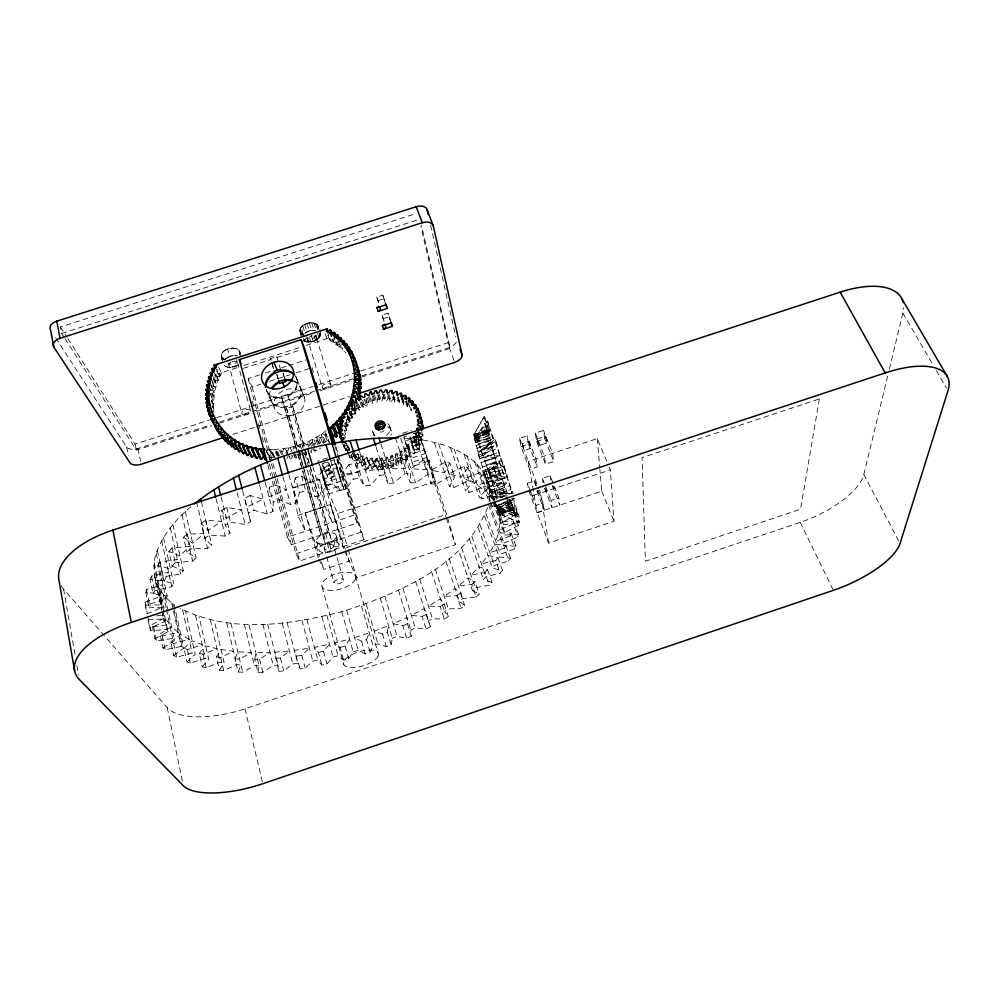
<?xml version="1.0" encoding="UTF-8"?>
<svg xmlns="http://www.w3.org/2000/svg" width="999" height="999" viewBox="0 0 999 999"><rect width="100%" height="100%" fill="white"/><g stroke="black" fill="none" stroke-linecap="round" stroke-linejoin="round"><path stroke-width="0.75" stroke-dasharray="5 3.75" d="M318.144 327.572L317.819 328.758M318.157 327.222L318.007 326.099M320.417 334.852L320.08 336.051M320.417 334.503L320.267 333.391L318.993 337.837L315.484 340.484L310.839 341.97L304.745 341.396L306.156 341.87M311.463 449.7L311.388 452.722L309.64 448.651M309.053 447.29L307.892 444.58L307.954 441.546L309.702 445.616M222.452 360.627C219.705 356.256 221.915 350.961 226.661 349.488M269.268 487.275L269.006 496.753L286.563 489.922L275.249 484.952L269.268 487.275L273.251 502.072L272.939 511.463L267.208 513.911L253.983 510.339L248.326 513.011L250.574 521.74L245.255 524.487L230.469 522.24L225.287 525.187L230.032 533.079L225.225 536.051L209.216 535.164L204.645 538.299L211.738 545.217L207.555 548.351L190.709 548.801L186.825 552.047L196.066 557.867L192.595 561.076L175.275 562.812L172.153 566.108L183.304 570.741L180.594 573.95L163.187 576.885L160.876 580.144L173.639 583.553L171.716 586.713L154.583 590.734L153.097 593.893L167.17 596.041L166.059 599.088L149.525 604.058L148.863 607.067L163.936 607.979L163.574 609.44M488.648 429.657C491.383 452.197 500.849 474.275 508.316 495.879M500.112 514.223L515.097 509.203L513.174 497.977L519.218 517.22L499.912 510.302L498.513 504.383L513.536 499.413L499.325 507.654L500.112 514.223L496.091 506.206L510.576 501.411L519.418 522.614L515.209 508.191M405.994 459.228L405.532 468.519L388.911 468.818L400.349 459.303L405.994 459.228L410.714 473.501L410.214 482.717L415.572 482.817L428.621 473.926L433.828 474.275L430.931 483.803L435.801 484.353L450.025 476.198L454.682 476.998L449.55 486.65L453.833 487.624L468.918 480.344L472.927 481.555L465.746 491.133L469.393 492.495L484.965 486.201L488.286 487.787L479.295 497.115L482.242 498.826L497.989 493.581L500.586 495.492L495.891 499.475M406.031 400.724L408.141 407.804L407.242 407.18L408.254 404.295L407.292 403.721L404.383 405.469L403.384 404.97L403.971 402.035L402.922 401.586L400.262 403.621L399.175 403.246L399.338 400.312L398.214 399.987L395.854 402.285L394.717 402.035L392.944 396.353M425.711 453.434L410.876 458.304L408.179 449.013L404.995 447.964L404.046 448.751L407.617 459.802L406.605 460.539L404.008 452.385L401.049 450.961L400 451.635L402.634 459.802L403.159 462.799L402.06 463.424L399.413 455.294L396.728 453.509L395.592 454.07L398.276 462.212L398.339 465.284L397.177 465.784L394.48 457.679L392.108 455.581L390.921 456.019L393.656 464.135L393.256 467.22L392.033 467.594L389.285 459.503L387.287 457.117L386.051 457.417L388.836 465.522L387.987 468.581L386.738 468.806L383.928 460.726L382.33 458.104L381.081 458.254L383.916 466.358L382.617 469.33L381.368 469.418L377.335 458.516L376.086 458.529L378.971 466.62L377.26 469.455L376.024 469.393L372.39 458.354L371.178 458.216L374.101 466.308L372.003 468.956L370.804 468.743L370.542 465.709L369.38 465.434L366.945 467.844L365.809 467.495L365.996 464.41L362.999 456.318L361.9 455.906L359.128 458.054L358.054 457.567L358.716 454.483L357.704 453.946L354.682 455.769L353.708 455.169L354.445 453.159M493.906 500.649L479.732 458.753L473.751 434.84L477.584 441.371L485.089 461.413L500.224 456.431L499.999 455.781L483.091 455.819L481.393 451.173L495.005 439.061C499.15 457.305 507.679 475.112 512.025 493.656M365.809 467.495L362.799 459.415L362.999 456.318M489.085 501.973C495.691 455.719 438.686 438.661 402.247 438.249M303.346 452.872L305.394 455.069L306.568 454.645L306.868 451.61M489.597 503.371L503.921 543.131L503.284 545.866L515.871 546.041L514.872 548.851L500.399 554.195L499.125 556.992L510.477 558.166L508.841 561.001L494.343 565.434L492.457 568.256L502.46 570.354L500.237 573.189L485.914 576.685L483.454 579.482L492.007 582.442L489.248 585.227L475.299 587.787L472.34 590.521L458.678 550.412M503.921 543.131L518.119 536.925L518.444 534.203L504.795 535.064L504.732 532.43L493.968 502.185M490.534 473.251L488.623 468.394L485.389 469.468L488.586 479.195L505.931 473.364L505.244 471.216M513.336 523.913L513.661 521.166L500.049 521.953L499.225 530.107L513.336 523.913L518.119 536.925M488.623 468.394L490.347 474.525M393.256 467.22L390.509 459.128L390.921 456.019M490.571 474.812L491.246 476.348L496.091 474.737L494.068 468.581L489.21 470.179L489.785 472.477M488.586 479.195L485.389 469.468M367.32 397.864L368.768 402.11L371.029 404.083L372.177 403.658L372.59 400.736L371.153 396.478M491.246 476.348L490.896 474.8M254.807 659.352L255.831 652.659L269.98 652.434L259.565 659.253L254.807 659.352L258.004 672.389L262.774 672.265L273.251 665.471L278.084 665.197L278.771 671.34L283.716 670.891L292.807 663.898L297.777 663.299L300.162 668.893L305.207 668.131L312.824 661.051L317.869 660.152L321.865 665.134L326.96 664.06L333.029 657.005L338.087 655.806L343.644 660.102L348.701 658.753L353.184 651.798L358.191 650.337L365.197 653.895L370.167 652.297L373.039 645.529L361.288 605.519M404.995 447.964L407.58 456.156L410.739 457.192L411.625 456.356L410.227 453.658L411.051 452.784L414.373 453.446L415.134 452.522L413.336 450.049L414.023 449.1L417.445 449.363L418.082 448.376L415.896 446.166L416.458 445.167L419.917 445.017L420.404 443.981L417.894 442.07L418.294 441.021L421.74 440.484L422.065 439.41L419.268 437.849L419.518 436.775L422.889 435.851L422.252 431.993M494.068 468.581L496.116 474.637M258.004 672.389L259.053 665.784L248.851 624.313M387.35 632.192L388.524 625.661L374.188 631.168L382.542 634.04L387.35 632.192L391.121 644.742L386.301 646.603L377.922 643.806L373.039 645.529M344.143 430.856L346.366 430.257L346.641 429.195L344.555 423.651M391.121 644.742L392.332 638.274L380.282 598.364M221.316 355.045L221.291 355.906M221.441 354.383L221.828 353.496M239.772 353.796L239.373 354.67C242.12 347.078 229.683 346.84 225.437 350.087M239.91 353.134L239.947 352.272M365.996 464.41L364.91 464.011L362.175 466.133L361.101 465.659L361.763 462.587L358.716 454.483M145.866 592.607L146.516 589.572L162.962 584.64L160.864 593.618L145.866 592.607L148.863 607.067M497.977 480.419L492.245 462.912L498.876 460.726L502.11 468.768L504.607 478.221L497.977 480.419L492.157 462.974M61.214 585.826A79.92 38.199 -12.4 0 0 63.586 589.073L167.22 707.679A65.684 26.461 -14.8 0 0 245.042 708.766L800.211 522.352A64.011 25.375 -24.7 0 0 863.835 474.513L887.924 374.962M889.385 368.931L902.896 313.112A77.872 36.126 -27.5 0 0 903.658 307.667M293.781 455.507L295.442 457.967L296.653 457.679L297.402 454.645M305.232 336.413C298.351 334.727 298.501 326.548 304.732 324.475C311.613 320.242 321.054 324.051 320.254 333.266M522.19 443.793L524.363 450.387L530.931 448.214L530.144 444.842L528.758 441.62L522.19 443.793L524.4 450.249M295.329 477.922L292.545 487.824L310.739 482.13L301.536 475.974L295.329 477.922L299.475 492.657L296.628 502.485L290.609 504.595L279.27 499.737L273.251 502.072M387.987 468.581L385.189 460.489L386.051 457.417M333.616 546.378L336.401 536.788M372.34 396.116L373.763 400.374L375.686 402.609L376.873 402.31L377.709 399.413L376.298 395.154M429.008 460.139L426.173 469.742L410.864 468.656L423.813 459.752L429.008 460.139L433.828 474.275M528.758 441.62L530.931 448.214M487.612 507.629C464.585 565.796 399.712 592.732 344.23 610.988C291.396 624.812 230.806 634.153 180.182 608.266M344.293 426.598L347.689 426.061L348.114 425.037L346.041 419.48M358.029 404.558L357.679 405.582L354.308 406.106M510.177 535.951L511.163 533.129L498.613 532.867L495.791 541.271L510.177 535.951L514.872 548.851M361.763 462.587L360.751 462.062L357.767 463.873L356.793 463.274L357.892 460.264L355.332 453.509M300.15 328.958L299.837 330.157M300.287 328.596L301.061 327.397M334.24 339.41L333.179 342.12L330.482 334.565M213.461 378.496L214.298 381.918L216.795 383.391L212.525 374.9M235.002 658.841L237.812 651.773L251.224 652.572L239.523 659.09L235.002 658.841L238.124 672.015L242.67 672.227L254.433 665.721L259.053 665.784M286.925 458.591L287.724 456.605M317.507 329.558L317.982 325.974M238.124 672.015L240.971 665.022L236.626 664.61L223.689 670.729L219.455 670.167L216.396 656.855L221.004 649.512L233.479 651.336L220.617 657.442L216.396 656.855M319.93 336.413L319.156 337.587M366.508 639.697L369.318 632.879L354.545 637.649L361.551 641.296L366.508 639.697L370.167 652.297M530.669 491.82L532.23 495.779L531.218 491.883M352.647 410.177L356.031 409.84L356.456 408.828L354.945 404.595M353.496 408.141L345.904 421.928L349.238 422.165L349.875 421.216L346.778 412.849M382.617 469.33L379.77 461.251L381.081 458.254M377.522 394.93L380.457 401.648L381.655 401.498L382.917 398.676L381.543 394.418M532.23 495.779L538.449 493.718L537.724 490.634M150.037 579.32L151.511 576.136L168.544 572.177L164.048 581.568L150.037 579.32L153.097 593.893M488.573 429.707L473.876 434.478M419.917 445.017L417.457 436.75L417.944 435.701L415.659 433.266M417.457 436.75L413.961 436.9L413.399 437.912L415.896 446.166M337.862 341.758L336.588 344.443L333.991 337.1M213.361 408.241L214.31 391.983L218.406 379.42L216.046 377.797L216.521 376.823L215.297 374.388M279.558 456.056L277.66 452.023L279.071 449.088L281.593 454.47M348.114 425.037L345.716 423.176L346.216 422.165L349.613 422.015L350.174 421.029L348.114 415.459M350.686 414.173L354.071 414.036L354.57 413.037L352.185 411.176L351.161 408.366M515.172 508.991L514.035 508.553L499.912 514.023L518.981 522.44M410.651 407.742L411.488 410.564L410.689 409.84L412.125 407.055M322.09 470.304L316.858 480.432L335.264 475.999L328.371 468.793L322.09 470.304L329.133 493.793L343.918 488.936L335.914 463.623L321.178 468.456L327.51 490.022L342.37 485.139L343.918 488.936M449.787 463.012L444.73 472.714L431.019 470.317L445.154 462.175L449.787 463.012L454.682 476.998M357.892 460.264L356.993 459.615L353.796 461.088L352.947 460.377L354.458 457.492L352.123 452.659M301.536 475.974L305.719 490.696L314.935 496.74L321.091 495.017L326.398 484.952L332.704 483.429L339.598 490.521L345.766 489.235L353.371 479.158L359.615 478.084L364.061 486.063L370.08 485.239L379.795 475.362L385.814 474.762L387.774 483.454L393.519 483.104L405.045 473.613L410.714 473.501M221.94 372.565L218.406 379.42L214.76 372.115M341.258 344.343L339.797 346.978L344.505 351.536M504.245 548.201L505.856 545.342L494.53 544.093L489.81 552.597L504.245 548.201L508.841 561.001M275.112 457.617L272.552 452.247L274.176 449.375C292.882 448.813 311.313 442.107 326.111 430.731M484.103 416.62L488.374 430.894L473.788 434.765L484.415 416.396L489.273 429.995L494.83 441.933L481.393 451.173M473.788 434.765L484.415 416.396M347.39 415.309L348.426 418.094L351.798 418.144L352.372 417.17L349.3 408.778M222.228 352.834L222.952 351.985M377.26 469.455L374.363 461.376L376.086 458.529M382.767 394.318L385.277 401.236L386.476 401.211L388.124 398.526L386.775 394.255M340.097 647.439L345.13 646.116L349.575 639.098L334.54 643.056L340.097 647.439L343.644 660.102M219.455 670.167L224.101 662.874L214.285 620.616M417.445 449.363L414.96 441.121L415.596 440.122L413.399 437.912M414.96 441.121L411.501 440.871L410.801 441.82L414.373 453.446M303.284 334.727L301.211 327.16M475.062 442.095L485.427 426.211L484.84 423.439L474.413 439.31L475.062 442.095L490.359 440.696L490.721 442.132M347.714 415.134L348.751 417.932L348.114 418.893L350.174 421.029M348.751 417.932L352.085 418.169L352.784 417.257L350.736 411.663M476.073 437.937L487.537 421.066L493.456 438.524L477.185 440.447L476.073 437.937L489.985 431.131L487.537 421.066M477.185 440.447L488.711 423.588M157.73 565.471L160.015 562.2L177.322 559.34L170.442 568.993L157.73 565.471L160.876 580.144M353.671 456.73L350.349 457.842L349.613 457.018L351.523 454.308M348.039 452.959L346.466 448.888L348.401 446.153L347.739 445.304L344.293 446.029L343.706 445.117L345.991 442.607M467.994 467.719L460.889 477.347L449.013 473.726L463.986 466.458L467.994 467.719L472.927 481.555M348.926 464.597L341.396 474.737L359.603 471.64L355.132 463.561L348.926 464.597L353.371 479.158M343.094 425.624L346.391 426.073L347.09 425.149L346.054 422.365M495.729 560.464L497.927 557.617L487.937 555.432L481.468 563.923L495.729 560.464L500.237 573.189M301.348 327.035L302.522 325.936M372.003 468.956L369.056 460.876L371.178 458.216M318.868 337.949L317.682 339.036M387.812 394.268L390.047 401.361L391.233 401.486L393.256 398.963L392.37 396.116M410.801 441.82L412.624 444.305L411.85 445.242L408.504 444.58L407.667 445.454L410.227 453.658M318.419 652.397L323.489 651.348L329.508 644.243L314.41 647.327L318.419 652.397L321.865 665.134M199.276 653.358L205.694 645.841L217.02 648.726L203.122 654.308L199.276 653.358L202.285 666.808L206.144 667.732L220.117 662.125L224.101 662.874M224.912 359.415L228.646 356.918M352.784 417.257L351.086 414.872L351.848 413.986L355.07 414.597L355.894 413.761L353.871 408.141M202.285 666.808L208.754 659.34L199.076 616.658M168.906 551.348L172.003 548.051L189.223 546.391L180.02 556.093L168.906 551.348L172.153 566.108M483.329 474.088L474.413 483.466L464.523 478.746L480.019 472.465L483.329 474.088L488.286 487.787M536.925 438.998L545.192 436.226L546.391 438.823L547.377 442.744L539.11 445.517L536.925 438.998L539.173 445.442M375.199 460.926L365.584 470.841L383.191 469.143L381.193 460.352L375.199 460.926L379.795 475.362M484.852 572.589L487.587 569.78L479.045 566.733L470.966 575.087L484.852 572.589L489.248 585.227M545.192 436.226L547.302 442.807M362.799 459.415L363.948 459.765L366.421 457.342L367.582 457.617L370.542 465.709M223.589 351.373L224.6 350.612M225.562 358.803L226.573 358.054M476.71 448.401L491.133 443.668L478.059 453.109L489.622 442.195L490.921 446.703L479.408 457.667L495.242 457.854L495.841 459.802M296.803 656.068L301.823 655.332L309.378 648.214L294.405 650.399L300.162 668.893M408.179 449.013L409.078 448.164L407.667 445.454M407.58 456.156L406.643 456.93L407.617 459.802M304.745 333.266L309.24 330.869L315.884 330.332M183.978 648.351L192.158 640.784L202.135 644.705L187.375 649.65L183.978 648.351L186.938 661.962L190.347 663.224L205.182 658.241L208.754 659.34M355.894 413.761L354.583 411.176L355.469 410.364L358.516 411.351L359.44 410.601L358.554 407.867L359.54 407.155L362.375 408.491L363.386 407.842L361.95 402.16M186.938 661.962L195.192 654.432L185.627 611.301M483.091 455.819L496.753 443.756L495.005 439.061M345.754 442.869L347.34 446.965L344.755 449.213L345.192 450.187L348.626 449.85L349.138 450.786L346.516 443.968M190.959 506.693C176.224 518.831 163.474 533.966 156.606 551.947C149.663 571.241 158.566 590.946 161.676 610.027M495.629 481.955L485.152 490.921L477.372 485.214L493.031 479.995L495.629 481.955L500.586 495.492M183.454 537.237L187.3 533.978L204.071 533.628L192.67 543.169L183.454 537.237L186.825 552.047M471.815 584.39L475.037 581.668L468.019 577.834L458.479 585.951L471.815 584.39L476.111 596.977L462.724 598.601L459.29 601.236L464.71 605.694L461.051 608.291L448.376 608.978L444.543 611.488L448.339 616.57L444.293 619.018L432.505 618.806L428.321 621.153L430.444 626.785L426.086 629.058L415.309 627.946L410.839 630.119L411.301 636.213L406.68 638.286L397.04 636.313L392.332 638.274M476.111 596.977L479.358 594.268L475.037 581.668M302.922 325.612L304.433 324.663M305.157 332.942L306.668 331.993M317.282 339.36L315.784 340.284M497.09 463.786L496.64 462.387L483.978 472.265L497.44 467.632L496.453 461.788L482.13 466.508M275.499 658.403L280.432 657.979L289.448 650.961L274.787 652.185L278.771 671.34M170.792 641.857L180.707 634.365L189.098 639.298L173.664 643.506L170.792 641.857L173.726 655.619L176.611 657.23L192.108 652.984L195.192 654.432M173.726 655.619L183.704 648.151L174.213 604.582C164.335 597.727 156.868 587.462 154.37 575.599M488.798 486.563L503.134 481.83L490.684 491.92L492.32 496.416L502.31 497.427M238.599 364.897C234.365 367.582 227.36 368.981 223.726 364.722M404.008 452.385L405.02 451.635L404.046 448.751M406.605 460.539L403.671 459.128L402.634 459.802M325.474 441.845L322.115 433.628L324.975 435.027L325.986 434.303L325.137 431.468L329.308 442.52L325.986 434.303M324.975 442.207L328.459 439.697M498.876 460.726L504.607 478.221M504.782 491.083L492.994 499.5L487.387 492.969L502.922 488.848L506.256 495.104M456.855 595.741L460.502 593.131L455.069 588.598L444.243 596.353L456.855 595.741L461.051 608.291M506.755 496.441L509.715 504.483L497.839 512.887L499.338 515.159L514.547 512.1L515.646 514.535L502.734 522.29L503.508 524.762L518.044 522.814L518.419 525.412L504.732 532.43M201.136 523.464L205.682 520.329L221.616 521.316L208.217 530.494L201.136 523.464L204.645 538.299M345.192 443.593L343.294 444.892L343.581 445.916L346.978 445.979L347.34 446.965M323.414 443.194L324.463 442.532L321.091 434.328L323.951 442.682M320.766 443.156L317.932 436.326L320.654 437.899L321.715 437.225M160.027 633.915L171.578 626.623L178.197 632.542L162.313 635.888L160.027 633.915L162.949 647.827L165.235 649.775L181.194 646.378L183.704 648.151M227.41 357.53L231.606 355.906L237.35 355.744M237.774 365.422L236.551 366.021M162.949 647.827L174.575 640.559L165.122 596.54M440.222 606.493L444.23 604.045L440.434 598.876L428.459 606.193L440.222 606.493L444.293 619.018M514.547 512.1L509.64 498.813L510.751 501.273L497.927 509.028L494.505 501.81L499.338 515.159M497.652 509.852L513.249 507.18L515.434 516.283L497.652 509.852L496.503 507.18L509.677 499.288L511.088 502.622M333.354 338.873L330.494 340.534L327.772 332.967M303.896 341.021L303.284 340.472L307.417 338.112M399.413 455.294L400.524 454.657L400 451.635M402.06 463.424L399.4 461.65L398.276 462.212M221.628 510.327L226.773 507.392L241.496 509.752L226.373 518.344L221.628 510.327L225.287 525.187M362.924 404.982L363.998 404.383L366.558 406.056L367.657 405.519L366.183 398.351M319.593 448.701L320.667 448.089M315.884 444.243L313.586 438.786L316.171 440.534L317.257 439.922L316.87 436.963L319.705 443.781M304.92 324.4L306.656 323.688M307.155 331.73L308.891 331.019M315.297 340.559L313.574 341.258M151.985 624.587L165.035 617.669L169.693 624.5L153.609 626.885L151.985 624.587L154.895 638.661L156.518 640.921L172.677 638.461L174.575 640.559M154.895 638.661L168.032 631.73L153.983 565.596M422.127 616.533L426.461 614.26L424.313 608.553L411.376 615.347L422.127 616.533L426.086 629.058M513.186 509.652L513.573 512.287L499.975 519.293L498.701 511.538L513.186 509.652L518.044 522.814M336.026 341.683L334.053 342.682L331.431 335.339M474.413 439.31L488.511 432.055L473.913 436.838M311.426 446.466L309.103 441.021L311.513 442.932L312.637 442.382L312.487 439.373L314.785 444.817M312.587 449.188L314.985 451.073L316.096 450.524L315.934 447.54M250.137 495.504L244.505 498.176L246.79 507.005L263.311 499.2L250.137 495.504L253.983 510.339M211.139 401.586L213.212 400.649L209.49 393.469M402.822 625.749L407.417 623.676L406.93 617.519L393.206 623.701L402.822 625.749L406.68 638.286M309.053 463.236L292.345 405.382L293.219 404.995A16.096 13.199 -21.9 0 0 301.423 392.482A16.096 13.199 -21.9 0 0 293.893 381.506M292.345 405.382L292.707 406.218L289.722 407.555L286.551 408.216L285.252 407.58A16.096 13.199 -21.9 0 1 270.654 391.895M295.267 375.624A16.284 13.287 -21.8 0 1 288.886 394.88L287.999 395.279L287.637 394.43L281.406 396.441L296.353 448.863M339.448 344.156L337.412 345.067L334.29 336.251M146.903 613.985L161.314 607.579M168.032 631.73L166.833 629.345L150.737 630.756L149.825 628.209L164.323 621.79L162.812 614.685M394.48 457.679L395.654 457.167L395.592 454.07M397.177 465.784L394.83 463.698L393.656 464.135M367.632 402.597L368.768 402.11M307.892 444.58L306.73 445.067L304.483 443.007L306.256 447.077M235.577 366.421L234.228 366.833M305.694 452.023L304.52 452.447M211.451 397.39L213.561 396.566L209.852 389.36M145.017 602.26L160.564 596.515L160.839 604.894L145.167 605.082L145.017 602.26L147.39 613.748M499.912 514.023L515.247 508.591L500.387 513.536M331.693 551.386L329.77 551.997A10.415 4.895 -16.4 0 1 319.018 550.287A10.415 4.895 -16.4 0 1 326.161 542.894L328.122 542.282A10.415 4.895 -16.4 0 1 338.848 544.005A10.415 4.895 -16.4 0 1 331.693 551.386L329.195 542.694A10.365 4.933 -16.4 0 0 336.313 535.289A10.365 4.933 -16.4 0 0 325.599 533.516L323.651 534.128A10.365 4.933 -16.4 0 0 316.546 541.533A10.365 4.933 -16.4 0 0 327.272 543.294L329.195 542.694M307.192 323.501L309.028 323.064M309.44 330.819L311.288 330.382M313.037 341.446L311.213 341.883M487.437 482.629L501.76 477.909L499.113 472.739L485.689 477.435L501.76 477.909L502.447 479.882M502.46 497.265L496.366 496.603L494.642 490.746L509.765 485.751L509.178 483.778M490.134 490.359L504.483 485.614L505.144 487.462M528.758 490.596L548.626 543.031L614.023 521.241L610.352 469.93L609.165 467.082M346.466 448.888L347.202 449.712L349.45 448.963L348.401 446.153M275.512 478.871L295.904 553.708L299.625 560.976L364.098 539.647L335.814 446.203M492.694 497.44L507.092 492.682L507.717 494.318M318.269 557.804L305.107 512.849L330.457 504.507L343.606 548.439L446.628 514.36L417.857 429.882M548.626 543.031L540.509 493.069L610.352 469.93M499.175 507.005L514.16 502.047L513.861 500.786M497.052 508.516L511.575 503.696L512.037 504.732M499.7 509.253L514.635 504.308L514.423 503.234M497.914 510.452L512.462 505.631L512.874 506.468M318.893 559.103L323.901 569.442L349.175 561.063L356.506 577.572L455.407 544.73L447.465 517.257M500.074 511.101L514.972 506.168L514.835 505.307M498.651 512.012L513.249 507.18L513.598 507.817M500.312 512.537L515.172 507.604L515.097 506.955M499.275 513.174L514.198 508.753M499.762 513.911L514.672 509.265M538.336 490.559L543.106 503.034L535.889 505.432L527.46 483.229L534.627 480.856L537.799 489.173M544.63 488.449L552.06 507.704L550.961 500.424L558.816 497.827L550.174 475.711L542.407 478.284L543.106 482.729M606.78 461.388L597.29 438.611L528.346 461.351L537.125 512.674L601.735 491.233L599.899 469.567M482.317 453.658L497.415 448.688L496.74 446.89M479.283 457.267L478.633 455.094L493.007 450.374L493.531 452.172M297.777 515.459L324.987 506.505L319.518 479.358L293.331 487.949L297.777 515.459L305.419 531.256L293.331 487.949M520.979 446.565L528.471 444.093L527.097 435.851L519.517 438.336L520.979 446.565L529.732 469.43L537.3 466.933L535.988 458.828L527.097 435.851M536.613 441.421L544.755 438.736L543.531 430.444L535.314 433.141L536.613 441.421L545.516 464.223L553.721 461.513L552.584 453.359L543.531 430.444M484.865 460.801L500.012 455.819L496.753 443.756M480.906 462.574L495.242 457.854L490.921 446.703M324.338 482.667L337.637 513.586L434.041 481.83L424.637 449.762L324.338 482.667L325.849 486.213L340.796 481.306L334.315 459.727L321.004 464.085M485.089 461.413L486.513 465.546L501.66 460.551L506.331 471.466L507.28 477.597L492.132 482.604L494.642 490.746M482.33 467.12L496.653 462.412M483.416 470.529L497.739 465.809L498.389 467.832M486.513 465.546L487.949 469.78L503.109 464.785L502.385 462.649M272.352 481.506L287.45 537.175L354.071 515.222L357.267 523.026L327.647 532.804L327.297 532.042L320.691 534.215L302.759 471.316M485.539 476.96L484.74 474.575L499.05 469.855L499.725 471.89M489.922 475.761L489.373 474.063L504.532 469.068L503.821 466.92M486.088 478.633L500.399 473.901L501.086 475.911M287.45 537.175L291.333 544.78L321.054 534.977L302.697 470.629M491.92 481.955L507.092 476.973L490.172 476.523L487.949 469.78M488.998 487.137L503.334 482.405L503.808 483.753M493.419 486.75L508.566 481.755L513.286 493.868M295.904 553.708L325.249 544.005L325.599 544.755L332.105 542.594L309.59 464.672L332.105 542.594M331.768 541.858L361.026 532.18L364.098 539.647M491.433 494.006L505.806 489.248L506.456 491.008M511.401 491.396L511.888 493.131L496.803 498.126L495.779 494.555L510.876 489.56L510.339 487.699M537.125 512.662L544.28 510.302L543.106 503.034M211.001 393.544L214.223 392.495L210.527 385.264M327.435 457.867L317.982 460.964L343.606 548.439M402.609 433.291L411.463 430.394M406.705 436.039L403.771 437L413.324 466.133L428.022 461.313M414.061 433.628L418.481 432.192M419.655 436.213L405.02 440.996L406.268 444.955L420.829 440.184L419.655 436.213L426.873 457.392L412.1 462.237L413.324 466.133M337.475 467.495L322.814 472.29L321.178 468.456M473.751 434.84L488.923 429.707M474.562 435.052L489.385 430.194L488.736 429.595M473.763 435.626L488.436 431.368M475.124 436.001L489.985 431.131L489.66 430.594M475.824 437.387L490.721 432.492L490.334 431.743M474.213 438.449L488.773 433.666L488.948 434.602M476.635 439.185L491.583 434.278L491.133 433.316M474.65 440.434L489.173 435.664L489.41 436.775M477.584 441.371L492.557 436.463L492.045 435.302M475.224 442.769L489.697 438.012L490.01 439.298M478.633 443.956L493.643 439.023L493.081 437.674M475.911 445.442L490.359 440.696L485.427 426.211M479.782 446.878L494.83 441.933L494.218 440.422M481.019 450.124L496.091 445.167L495.442 443.506M483.678 457.442L498.801 452.46L498.101 450.537M259.653 374.887L248.164 378.596L252.073 386.975L260.839 384.14M269.618 381.293L290.097 374.675M295.941 372.789L310.564 368.057M67.882 338.661L135.09 444.13L209.266 420.079M216.683 417.682L249.325 407.093M250.811 406.618L313.124 386.426M319.056 384.503L353.184 373.439M360.602 371.029L448.139 342.669L420.891 226.648M55.682 337.849L126.523 446.903A9.141 4.983 -11.4 0 0 137.874 448.501L210.539 424.937M219.43 422.053L250.574 411.963M252.06 411.476L314.335 391.283M315.821 390.796L352.897 378.771M361.788 375.886L449.275 347.515A8.804 4.983 -20.2 0 0 456.493 339.96M65.047 338.723L136.388 450.162L211.888 425.674M219.293 423.276L250.374 413.186M256.306 411.276L314.036 392.545M319.955 390.621L354.008 379.583M361.413 377.172L450.237 348.364L421.428 225.275M232.954 434.44L255.132 427.222M256.606 426.748L349.75 396.478M477.622 451.635L492.02 446.903L492.495 448.601M479.732 458.753L494.08 454.033L494.642 455.919M377.822 300.749L383.828 298.813L382.767 295.13L376.735 297.078L379.058 304.358M384.116 321.553L382.093 315.16L388.012 313.249L391.308 322.802M383.141 318.693L389.036 316.795L388.012 313.249M216.895 371.353L218.107 373.801L238.199 367.32M244.106 365.409L300.287 347.302M306.193 345.392L330.319 337.575L329.57 340.022L339.797 346.978L338.761 344.043M273.476 368.631L270.604 358.579L276.735 356.593L277.11 357.467L301.723 349.538M243.394 368.344L270.979 359.453L270.604 358.579M265.397 373.039L274.013 370.254M281.493 367.832L287.225 365.984M288.661 365.522L305.844 359.977M64.198 337.412L61.688 333.479L60.415 326.935L416.233 213.561M61.688 333.479L420.005 219.193M504.52 465.946L488.374 471.041L501.66 460.551L500.936 458.466M299.475 492.657L305.719 490.696M490.172 476.523L506.331 471.466M389.285 459.503L390.509 459.128M392.033 467.594L390.047 465.234L388.836 465.522M372.59 400.736L373.763 400.374M300.974 453.608L298.601 454.32L300.449 456.655L298.039 451.248M474.038 434.54L489.123 429.87M491.296 505.357L492.245 506.443L507.867 502.285L509.715 504.483M233.192 367.083L231.805 367.282M294.992 455.219L298.002 454.508M228.996 348.663L227.635 349.076L229.62 356.518L230.994 356.094M230.045 348.414L231.443 348.214M232.043 355.844L233.441 355.644M297.577 452.672L281.78 397.29L280.831 397.49A16.284 13.287 -21.8 0 1 265.809 388.773M377.709 399.413L378.921 399.188M383.928 460.726L385.189 460.489M386.738 468.806L385.152 466.208L383.916 466.358M310.652 341.983L308.841 342.12M499.912 510.302L515.184 507.504L519.218 517.22M311.85 330.282L313.674 330.157M287.7 453.721L285.214 448.326L286.676 450.911L287.899 450.686L288.886 447.664L290.734 451.71M290.759 456.093L292.57 455.769L291.608 458.766L290.384 458.991L288.936 456.418M309.603 322.964L311.413 322.839M214.685 380.919L217.969 380.407L213.711 371.903M416.983 432.555L419.305 432.192L421.74 440.484M216.521 376.823L219.792 376.486L215.559 367.957M500.262 514.098L519.418 522.614M156.556 615.846L163.836 615.247M230.757 367.37L229.42 367.345M234.49 355.569L235.839 355.594M232.492 348.139L233.841 348.176M382.917 398.676L384.14 398.589M378.509 461.338L379.77 461.251M381.368 469.418L380.207 466.608L378.971 466.62M278.584 456.056L275.399 449.325L276.423 452.097L277.66 452.023M333.416 546.878L338.511 546.553L335.976 537.862M504.945 496.303L496.366 496.603M492.32 496.416L503.958 496.028M148.127 619.417L163.861 619.13L164.323 621.79M308.304 342.133L306.643 341.958M311.963 322.827L313.624 323.014M274.388 457.48L270.529 449.4L271.328 452.26L272.552 452.247M388.124 398.526L389.335 398.576L390.047 401.361M372.39 458.354L373.114 461.313L374.363 461.376M375.299 466.446L374.101 466.308M265.709 449.188L270.192 460.164L265.709 449.188L274.176 449.375L277.372 456.106M228.459 367.257L227.26 366.995M234.802 348.276L236.001 348.539M490.684 491.92L506.356 493.518L507.18 495.766M511.75 493.706L494.98 491.883L508.566 481.755L507.929 479.695M511.588 498.264L514.622 498.588M268.444 457.167L273.189 457.455L269.318 449.375L267.495 452.172L270.741 458.878M393.256 398.963L394.43 399.15L394.717 402.035M367.582 457.617L367.844 460.676L369.056 460.876M314.111 323.114L315.522 323.601M225.299 359.603L223.064 358.666L221.278 356.168M226.423 366.745L225.462 366.283M224.463 359.34L223.501 358.878M236.838 348.801L237.799 349.275M303.933 334.578L300.861 333.017L299.837 330.519M210.826 394.568L213.699 395.554L210.002 388.336M496.503 507.18L514.21 513.548L515.434 516.283M499.325 507.654L518.718 514.647M423.052 434.765L420.017 433.554L420.104 432.48L422.065 439.41M302.135 333.916L301.074 333.167M302.535 334.091L303.384 334.478M315.921 323.788L316.958 324.55M472.34 590.521L479.358 594.268M224.812 365.884L224.138 365.247M222.178 357.829L222.852 358.466M238.436 349.687L239.098 350.337M353.921 407.13L356.456 408.828M303.284 340.472L304.345 341.221M218.107 373.801L220.292 375.512L217.27 369.418M222.502 358.241L224.613 359.977M317.52 542.757L324.775 549.188M352.372 417.17L350.149 415.159L349.113 412.362M317.245 324.8L317.857 325.774M345.866 353.009L345.192 352.272M538.449 493.718L537.125 490.571M347.827 419.068L349.875 421.216M489.622 442.195L491.558 445.242M489.21 470.179L490.147 472.452M345.229 422.864L347.09 425.149M221.428 356.518L221.778 357.292M60.415 326.935L67.058 337.35M902.896 313.112L933.216 365.259M936.325 370.604L946.428 387.987M863.835 474.513L900.037 543.518M212.088 405.357L213.324 407.742M212.188 406.356L213.424 408.741M211.288 400.124L213.149 403.708M211.301 401.136L213.162 404.72M209.553 392.445L213.274 399.637M210.739 384.24L214.435 391.471L211.676 390.322L211.925 389.298L215.185 388.424L210.889 379.97M211.176 378.946L215.459 387.412L212.837 386.089L213.149 385.09L216.433 384.39L212.15 375.911M214.835 375.362L216.046 377.797M218.556 367.07L221.553 373.176M800.211 522.352L833.353 590.334M271.328 452.26L273.901 457.629M276.423 452.097L278.334 456.131M320.691 534.215L321.054 534.977M282.817 454.358L280.307 448.976L281.543 451.66L282.779 451.498L283.991 448.514L286.476 453.908M286.676 450.911L287.912 453.608M288.536 454.945L290.384 458.991M292.994 452.572L295.442 457.967M291.945 451.461L290.11 447.402L291.783 449.875L292.994 449.587L293.756 446.541L295.579 450.586M270.005 398.064L266.196 389.622A16.271 13.274 -21.8 0 0 287.337 396.715A16.271 13.274 -21.8 0 0 295.629 376.486M270.379 398.901L274.113 407.18M294.218 452.285L296.653 457.679M296.179 448.913L294.967 446.216L296.84 448.551L298.039 448.189L298.576 445.129L299.775 447.839M324.987 506.505L332.068 522.465L319.518 479.358M299.238 450.899L301.049 454.945M344.842 551.248L349.175 561.063L345.791 550.836M301.561 448.801L299.762 444.742L301.823 446.953L303.009 446.528L303.309 443.469L305.095 447.54M281.406 396.441L281.78 397.29M304.195 449.225L306.568 454.645M311.513 442.932L312.675 445.641M313.249 447.003L314.985 451.073M322.839 465.746L324.163 468.868M325.874 472.927L327.497 476.76M312.637 442.382L316.096 450.524M484.84 423.439L488.623 432.792M317.257 439.922L318.968 444.006M316.171 440.534L317.882 444.617M329.046 463.711L330.344 466.845A3.259 2.76 -22.4 0 1 326.398 470.666A3.259 2.76 -22.4 0 1 325.025 466.071A3.259 2.76 -22.4 0 1 330.344 466.845M331.893 470.517L333.479 474.35M295.741 376.261L296.765 378.758M297.128 379.62L300.637 388.149M300.986 388.986L304.42 397.34A15.947 13.124 -22 0 1 284.952 415.746A15.947 13.124 -22 0 1 278.496 393.906A15.947 13.124 -22 0 1 304.42 397.34M320.654 437.899L322.914 443.356M601.735 491.233L614.023 521.241M340.784 481.306L333.716 458.991M509.665 499.213L510.052 500.162M324.975 435.027L327.747 441.87M544.755 438.736L553.721 461.513M535.314 433.141L544.293 456.093L545.516 464.223M552.347 485.901L559.84 505.119L558.816 497.827M344.293 446.029L347.465 454.183M343.706 445.117L345.816 450.561M342.507 443.181L345.192 450.187M542.407 478.284L550.961 500.424M528.471 444.093L537.3 466.933M347.202 449.712L348.776 453.771M349.3 455.132L350.349 457.842M348.564 454.308L349.613 457.018M350.861 454.957L352.947 460.377M346.004 443.032L348.851 450.337M519.517 438.336L538.848 488.736M539.398 490.184L540.509 493.069M344.493 434.952L345.542 437.699M347.739 445.304L350.874 453.459M351.198 454.333L353.796 461.088M536.913 491.008L544.28 510.289M344.73 430.681L345.666 434.503L344.605 431.743M352.909 453.421L356.793 463.274M354.42 452.847L356.993 459.615M354.682 455.769L357.767 463.873M345.342 423.289L346.391 426.073M358.054 457.567L361.101 465.659M344.792 426.098L346.366 430.257M346.129 421.903L347.689 426.061M357.704 453.946L362.175 466.133M347.54 416.446L349.613 422.015M347.065 416.108L349.238 422.165M361.9 455.906L364.91 464.011M510.751 501.273L515.646 514.535M363.948 459.765L366.945 467.844M513.573 512.287L518.419 525.412M502.922 488.848L505.394 495.566M505.894 496.915L507.867 502.285M448.139 342.669L450.237 348.364M513.661 521.166L518.444 534.203M449.275 347.515L454.233 361.014M493.031 479.995L497.989 493.581M350.062 412.075L351.086 414.872M367.844 460.676L370.804 468.743M350.037 412.587L352.085 418.169M366.421 457.342L369.38 465.434M348.726 409.765L351.798 418.144M511.163 533.129L515.871 546.041M350.836 411.176L351.848 413.986M488.111 481.63L494.393 498.938M496.491 504.707L503.296 523.464M487.537 480.407L494.567 500.112M495.079 501.535L503.508 524.762M484.053 472.989L493.981 500.362M482.529 470.616L493.294 500.861M489.81 493.643L492.37 500.724M492.882 502.135L504.795 535.064M352.035 406.019L355.07 414.597M325.137 333.654L326.973 338.698L329.57 340.022L327.747 334.977M351.024 405.619L354.071 414.036M476.885 463.873L490.297 501.061M490.784 502.397L492.245 506.443M505.856 545.342L510.477 558.166M474.637 461.75L489.048 501.735M373.114 461.313L376.024 469.393M353.571 408.366L354.583 411.176M488.511 504.782L503.284 545.866M466.858 455.831L482.242 498.826M353.509 402.809L356.031 409.84M354.458 407.555L355.469 410.364M485.814 513.336L500.399 554.195M463.911 454.008L479.295 497.115M484.59 516.208L499.125 556.992M356.019 404.32L358.516 411.351M490.309 474.063L491.833 478.134L490.671 474.05M497.927 557.617L502.46 570.354M463.986 466.458L468.918 480.344M357.455 404.97L359.44 410.601M499.512 454.42L500.012 455.819M454.046 449.063L469.393 492.495M480.019 524.85L494.343 565.434M358.541 404.333L359.54 407.155M377.335 458.516L380.207 466.608M552.672 485.689L553.97 488.573L553.184 485.252M450.424 447.589L465.746 491.133M478.196 527.734L492.457 568.256M359.902 401.448L362.375 408.491M337.987 340.309L340.559 347.64M544.942 488.249L546.228 491.146L545.679 488.636M487.587 569.78L492.007 582.442M361.413 402.197L363.386 407.842M341.758 346.79L342.782 349.712M471.878 536.338L485.914 576.685M445.154 462.175L450.025 476.198M438.598 443.756L453.833 487.624M469.493 539.185L483.454 579.482M362.525 400.149L363.998 404.383M382.33 458.104L385.152 466.208M372.777 431.768L374.213 435.901A8.891 7.542 -18.4 0 1 374.425 431.93M434.34 442.682L449.55 486.65M382.767 295.13L386.101 304.795M383.828 298.813L385.489 303.621M389.036 316.795L390.447 320.879M364.123 398.988L366.558 406.056M365.709 399.862L367.657 405.519M376.735 297.078L379.22 304.32A3.184 2.56 -16 0 1 379.32 304.982M382.093 315.16L384.54 322.327M461.575 547.627L475.299 587.787M387.287 457.117L390.047 465.234M420.729 440.059L435.801 484.353M434.041 481.83L445.966 516.945M446.466 518.406L455.407 544.73M368.619 397.003L371.029 404.083M423.813 459.752L428.621 473.926M415.921 439.41L430.931 483.803M369.78 396.578L372.177 403.658M449.3 558.591L462.724 598.601M460.502 593.131L464.71 605.694M445.954 561.263L459.29 601.236M392.108 455.581L394.83 463.698M488.536 471.54L489.373 474.063M404.033 437.562L409.727 454.657M400.736 438.124L415.572 482.817M374.513 395.229L376.873 402.31M373.314 395.517L375.686 402.609M330.457 504.507L345.317 549.375M305.107 512.849L319.568 556.381M321.491 562.187L323.901 569.442M395.654 457.167L398.339 465.284M497.44 467.632L499.113 472.739M395.442 437.924L410.214 482.717M400.349 459.303L405.045 473.613M435.289 569.068L448.376 608.978M396.728 453.509L399.4 461.65M378.134 394.555L380.457 401.648M444.23 604.045L448.339 616.57M431.531 571.603L444.543 611.488M484.215 472.977L484.74 474.575M379.345 394.405L381.655 401.498M389.972 426.948L391.333 431.093M490.222 476.648L492.132 482.604M400.524 454.657L403.159 462.799M380.869 443.881L393.519 483.104M490.422 473.251L490.934 474.513M382.992 394.13L385.277 401.236M401.049 450.961L403.671 459.128M384.203 394.118L386.476 401.211M419.73 578.945L432.505 618.806M381.193 460.352L385.814 474.762M376.136 447.102L387.774 483.454M509.677 499.288L514.21 513.548M426.461 614.26L430.444 626.785M415.621 581.306L428.321 621.153M388.998 394.38L391.233 401.486M506.618 475.487L507.067 476.948M409.078 448.164L411.625 456.356M402.859 588.099L415.309 627.946M359.59 451.623L370.08 485.239M393.643 395.192L395.854 402.285M393.544 396.303L394.43 399.15M408.504 444.58L411.051 452.784M317.17 324.7L320.442 334.727M319.118 333.379L320.017 336.288M315.809 323.701L318.069 331.006M398.464 590.259L410.839 630.119M317.645 333.466L318.993 337.837M407.417 623.676L411.301 636.213M313.961 323.052L316.233 330.369M354.096 453.871L364.061 486.063M316.096 334.89L317.445 339.26M311.775 322.814L314.036 330.12M330.831 384.615L315.472 334.802A4.433 2.635 -16.3 0 1 311.613 338.786A4.433 2.635 -16.3 0 1 306.93 336.838M355.132 463.561L359.615 478.084M314.136 336.114L315.484 340.484M410.052 437.2L411.039 440.422M412.2 444.205L413.411 448.151M397.34 397.14L399.175 403.246M309.403 322.977L311.663 330.294M311.438 335.577L313.224 341.408M307.005 323.539L309.24 330.869M398.089 396.528L400.262 403.621M411.501 440.871L415.134 452.522M309.503 337.6L310.839 341.97M304.732 324.475L306.968 331.805M307.03 337.525L322.29 387.624A4.533 2.56 -16.6 0 0 329.383 387.575A4.533 2.56 -16.6 0 0 328.446 383.366A4.533 2.56 -16.6 0 0 322.153 386.975L322.29 387.624M302.759 325.711L304.982 333.042M401.236 397.877L403.384 404.97M384.915 596.415L397.04 636.313M305.419 338.998L306.306 341.92M303.571 338.374L304.458 341.296M300.212 328.721L302.422 336.039M312.025 367.582L313.823 373.514M415.596 440.122L418.082 448.376M402.684 397.764L403.971 402.035M402.235 398.389L404.383 405.469M413.961 436.9L416.458 445.167M402.06 398.738L402.922 401.586M334.865 445.616L361.026 532.18M299.8 330.282L302.01 337.612M299.837 331.268L301.161 335.664M337.924 458.916L357.267 523.026M337.025 458.691L354.071 515.222M336.913 459.852L345.766 489.235M415.422 433.791L417.894 442.07M405.544 401.511L407.242 407.18M335.914 463.623L342.37 485.139M495.104 492.295L495.779 494.555M406.443 400.874L407.292 403.721M415.821 432.729L418.294 441.021M416.221 435.177L417.182 438.411M418.431 442.607L419.617 446.565M330.819 461.088L339.598 490.521M382.542 634.04L386.301 646.603M417.632 432.305L419.268 437.849M408.591 402.772L410.689 409.84M417.944 435.701L420.404 443.981M328.371 468.793L332.704 483.429M366.096 603.821L377.922 643.806M418.294 432.617L419.518 436.775M337.637 513.586L347.727 547.814M348.164 549.3L356.506 577.572M355.419 575.849L378.184 653.109M319.518 464.572L325.861 486.201M478.121 453.346L478.633 455.094M336.438 535.789L338.986 544.492M421.678 431.693L422.889 435.851M312.949 466.958L321.091 495.017M361.551 641.296L365.197 653.895M333.629 545.916A4.858 2.285 -16.4 0 1 326.935 549.75A4.858 2.285 -16.4 0 1 326.273 545.829A4.858 2.285 -16.4 0 1 333.629 545.916L343.519 580.094A4.92 2.21 -16.6 0 1 336.7 583.928A4.92 2.21 -16.6 0 1 336.076 580.107A4.92 2.21 -16.6 0 1 343.519 580.094M283.092 372.964L284.328 377.235M292.707 406.218L304.82 448.176M305.257 449.675L309.153 463.174M283.142 373.539L284.378 377.809M276.735 356.593L280.819 370.379M287.637 394.43L303.159 448.276M304.807 453.571L327.647 532.804M325.599 533.516L328.122 542.282M307.292 470.142L314.935 496.74M346.678 610.202L358.191 650.337M327.272 543.294L329.77 551.997M323.651 534.128L326.161 542.894M277.035 374.925L278.259 379.195M286.551 408.216L302.859 465.222M303.284 466.733L325.599 544.755M276.661 374.076L278.296 379.77M286.189 407.38L298.926 451.935M299.35 453.421L303.596 468.269M304.021 469.755L325.249 544.005M271.803 362.312L273.439 368.057M298.002 454.158L302.272 469.13M298.064 454.845L301.049 465.334M324.263 548.426L334.016 582.667M341.745 611.638L353.184 651.798M316.421 541.096L318.893 549.85M345.13 646.116L348.701 658.753M322.09 586.913L343.818 664.635M288.936 474.9L296.628 502.485M326.86 615.496L338.087 655.806M321.878 616.633L333.029 657.005M282.992 476.985L290.609 504.595M503.334 482.442L506.356 493.518M252.073 386.975L272.565 461.975M272.977 463.474L276.673 476.973M277.073 478.471L299.625 560.976M323.489 651.348L326.96 664.06M248.164 378.596L271.016 462.412M271.428 463.911L275.1 477.372M239.698 351.161L241.308 357.08M252.335 401.236L253.958 407.217M258.429 423.663L260.052 429.645M262.088 437.125L263.711 443.106M269.393 464.036L291.333 544.78M267.869 464.947L270.729 475.487M237.537 362.6L250.524 410.776M306.93 619.605L317.869 660.152M265.147 482.342L272.939 511.463M301.948 620.454L312.824 661.051M228.371 362.862L241.845 413.586M259.49 484.79L267.208 513.911M301.823 655.332L305.207 668.131M221.553 357.005L222.327 359.977M287.1 622.489L297.777 663.299M282.193 623.001L292.807 663.898M242.695 491.121L250.574 521.74M280.432 657.979L283.716 670.891M237.075 492.42L245.255 524.487M267.657 624.075L278.084 665.197M262.887 624.25L273.251 665.471M226.773 507.392L230.469 522.24M221.129 497.152L230.032 533.079M259.565 659.253L262.774 672.265M216.046 498.613L225.225 536.051M244.293 624.15L254.433 665.721M230.969 623.164L242.67 672.227M201.361 501.76L211.738 545.217M205.682 520.329L209.216 535.164M226.673 622.664L236.626 664.61M196.566 501.885L207.555 548.351M245.042 708.766L262.774 783.716M220.617 657.442L223.689 670.729M185.352 511.5L196.066 557.867M210.327 619.755L220.117 662.125M187.3 533.978L190.709 548.801M181.968 514.747L192.595 561.076M307.667 339.41L307.817 340.085M430.631 225.162L455.806 336.938M195.542 615.446L205.182 658.241M203.122 654.308L206.144 667.732M172.927 524.537L183.304 570.741M170.292 527.809L180.594 573.95M172.003 548.051L175.275 562.812M182.567 609.752L192.108 652.984M163.549 537.587L173.639 583.553M187.375 649.65L190.347 663.224M161.701 540.821L171.716 586.713M172.802 603.708L173.464 606.718M173.789 608.216L182.28 647.327M171.716 602.697L181.194 646.378M137.874 448.501L140.659 461.363M135.09 444.13L136.388 450.162M160.015 562.2L163.187 576.885M157.33 550.374L167.17 596.041M156.269 553.496L166.059 599.088M163.237 594.343L166.134 607.916M166.458 609.415L172.677 638.461M173.664 643.506L176.611 657.23M154.258 562.637L163.936 607.979M157.355 584.802L162.537 609.153M162.862 610.676L166.833 629.345M154.308 574.175L161.738 609.165M161.988 611.525L163.898 620.504M126.523 446.903L128.347 455.519M151.511 576.136L154.583 590.734M162.313 635.888L165.235 649.775M146.516 589.572L149.525 604.058M153.609 626.885L156.518 640.921M167.22 707.679L183.017 784.215M147.815 616.57L150.737 630.756M145.167 605.082L146.94 613.686M148.077 619.68L149.825 628.209M527.46 483.229L528.246 487.649M63.586 589.073L75.062 654.957M76.923 665.684L78.521 674.874M534.627 480.856L535.614 486.775M550.174 475.711L550.836 480.182M213.561 409.74L213.886 412.225M597.29 438.611L599.775 468.019M327.585 462.125A3.272 2.772 -22.3 0 1 328.696 465.896A3.272 2.772 -22.3 0 1 324.313 467.332A3.272 2.772 -22.3 0 1 323.201 463.561M314.161 335.864A4.446 2.635 -16.3 0 1 315.497 339.535A4.446 2.635 -16.3 0 1 309.116 341.159A4.446 2.635 -16.3 0 1 309.066 337.15M309.827 336.675A4.446 2.635 -16.3 0 1 312.188 335.876M232.143 361.563A4.483 2.622 -13.9 0 1 237.612 363.748A4.483 2.622 -13.9 0 1 230.757 366.571A4.483 2.622 -13.9 0 1 231.069 362M293.544 380.656A16.121 13.199 -21.9 0 1 299.425 397.54A16.121 13.199 -21.9 0 1 279.52 406.431A16.121 13.199 -21.9 0 1 270.279 391.046M236.426 359.553A4.483 2.635 -13.8 0 1 234.815 363.461A4.483 2.635 -13.8 0 1 228.808 363.436M387.462 426.66A8.891 7.542 -18.4 0 1 391.146 435.077M387.862 423.626A8.941 7.567 -18.3 0 1 385.452 435.826M374.875 435.114A8.941 7.567 -18.3 0 1 372.989 427.784M384.016 430.557A3.147 2.66 -18.3 0 1 382.08 431.93M381.281 432.067A3.147 2.66 -18.3 0 1 380.482 432.03M413.074 433.404A3.247 2.76 -16.7 0 1 416.333 436.138A3.247 2.76 -16.7 0 1 412.637 438.986A3.247 2.76 -16.7 0 1 410.027 435.751M819.38 398.913L800.524 509.228L645.391 561.226L642.057 457.617L819.38 398.913M355.394 579.045L354.42 580.794A17.595 7.917 -16.6 0 1 326.86 589.947L324.725 589.235A17.595 7.917 -16.6 0 1 335.314 574.088A17.595 7.917 -16.6 0 1 355.394 579.045M378.059 656.093L377.01 657.767A18.157 7.318 -17 0 1 348.614 667.295L346.441 666.695A18.157 7.318 -17 0 1 357.692 652.172A18.157 7.318 -17 0 1 378.059 656.093M414.672 440.734L413.898 441.034A3.222 2.747 -16.8 0 0 413.349 445.741A3.222 2.747 -16.8 0 0 418.406 443.818A3.222 2.747 -16.8 0 0 414.672 440.734M415.871 444.692L415.097 444.992A3.197 2.747 -16.8 0 0 414.548 449.687A3.197 2.747 -16.8 0 0 419.592 447.777A3.197 2.747 -16.8 0 0 415.871 444.692M328.671 468.943L327.859 469.168A3.234 2.76 -22.4 0 0 326.586 473.901A3.234 2.76 -22.4 0 0 331.843 472.452A3.234 2.76 -22.4 0 0 328.671 468.943M330.282 472.789L329.47 473.014A3.222 2.747 -22.5 0 0 328.209 477.734A3.222 2.747 -22.5 0 0 333.441 476.286A3.222 2.747 -22.5 0 0 330.282 472.789M243.906 414.822A4.583 2.547 -14.3 0 0 250.674 411.426A4.583 2.547 -14.3 0 0 243.981 410.289A4.583 2.547 -14.3 0 0 243.906 414.822M412.562 441.983A3.234 2.76 -16.7 0 0 417.307 439.123A3.234 2.76 -16.7 0 0 412.462 437.15A3.234 2.76 -16.7 0 0 412.562 441.983"/><path stroke-width="1.5" d="M422.54 428.409L420.941 421.753L417.694 420.904L417.619 419.842L420.691 418.206L420.542 417.145L417.157 416.695L416.92 415.659L419.755 413.711L419.443 412.687L415.996 412.637L415.609 411.65L418.144 409.428L417.682 408.466L414.223 408.803L413.686 407.892L415.896 405.432L415.284 404.545L411.863 405.269L411.188 404.445L413.037 401.785L412.287 400.986L408.978 402.085L408.179 401.348L409.627 398.551L408.766 397.864L405.606 399.3L404.695 398.676L405.731 395.766L404.757 395.192L401.81 396.965L400.799 396.453L401.398 393.506L400.337 393.057L397.652 395.104L396.566 394.73L396.728 391.77L395.592 391.458L393.206 393.768L392.058 393.519L391.783 390.609L390.597 390.422L388.549 392.957L387.362 392.844L386.638 390.035L385.414 389.985L383.741 392.694L382.53 392.719L381.393 390.06L380.157 390.147L378.883 392.982L377.672 393.131L376.123 390.671L374.9 390.896L374.051 393.806L372.852 394.106L370.916 391.858L369.73 392.22L369.305 395.167L368.144 395.592L365.871 393.618L364.722 394.106L364.747 397.04L363.636 397.577L361.051 395.904L359.977 396.516L360.439 399.375L359.403 400.037L356.556 398.688L355.557 399.4L356.456 402.16L355.507 402.922L352.435 401.923L351.548 402.747L352.56 405.557M207.58 398.289L205.732 393.681L208.878 392.27M358.941 389.185L361.064 388.349L361.101 387.325L358.154 378.746L355.02 377.934M361.064 388.349L358.154 378.746M251.686 449.9L252.809 450.174L255.182 447.689L259.191 455.756L256.843 458.229L255.732 457.967L251.686 449.9L251.798 446.865M328.259 429.008C361.376 406.655 365.634 349.488 326.386 331.193L327.16 328.771L213.861 365.247L215.085 367.694M207.18 392.832L206.031 389.41L209.241 388.161M254.733 454.645L252.235 456.993L251.149 456.655L247.065 448.588L247.415 445.554M357.867 383.067L360.701 392.657L357.867 383.067L354.82 382.068M421.278 430.307L420.641 426.423L417.582 425.212L417.669 424.138L420.929 422.839M420.467 427.522L417.07 428.459L416.82 429.533L418.693 430.581M207.717 388.561L206.656 385.127L209.915 384.053M210.377 382.005L210.627 380.981M357.817 397.577L360.027 396.978L360.214 395.941L357.242 387.412L354.308 386.226M249.9 453.059L247.777 455.482L246.728 455.069L242.62 447.003L243.182 443.968M341.233 428.096L339.847 422.864L343.219 421.94L343.506 420.879L340.784 419.33L341.134 418.269L344.568 417.732L344.992 416.695L342.57 414.835L343.082 413.798L346.503 413.661L347.078 412.662L344.992 410.514L345.642 409.553L349.013 409.79L349.712 408.866L348.002 406.468L348.788 405.569L352.023 406.193L352.859 405.344L351.548 402.747M360.027 396.978L357.242 387.412M209.203 385.489L207.592 380.856L210.889 379.97M245.354 452.31L243.494 453.696L242.495 453.221L238.336 445.142L239.136 442.12M358.516 399.875L356.306 391.745L353.471 390.397M210.364 381.256L208.516 377.622L208.853 376.611L212.15 375.911M241.333 450.362L239.41 451.648L238.449 451.123L234.266 443.032L235.277 440.035M357.055 403.633L355.032 396.079L352.335 394.555M330.02 333.304L331.106 330.569L330.207 330.032L327.31 331.693M211.226 375.849L210.402 372.415L213.711 371.903M237.525 448.176L235.527 449.35L234.628 448.763L230.407 440.659L231.631 437.712M350.874 398.676L353.434 400.374L353.009 401.398L349.588 401.735L350.599 404.545M333.466 335.639L334.752 332.929L333.891 332.342L330.906 333.866M212.999 371.703L211.788 369.28L212.25 368.294L215.559 367.957M226.785 438.062L231.868 446.815L226.785 438.062L228.222 435.164M264.36 449.075C222.477 449.388 192.757 399.163 217.732 364.011M336.7 338.174L338.174 335.527L337.375 334.89L334.29 336.251M230.582 443.106L228.459 444.056L227.685 443.369L223.401 435.227L225.05 432.405M339.71 340.921L341.383 338.336L340.634 337.637L337.475 338.848M227.472 440.247L225.312 441.083L224.6 440.334L220.292 432.192L222.128 429.445M342.482 343.868L344.33 341.346L343.644 340.609L340.422 341.646M260.976 448.701L261.313 451.66L262.5 451.798L264.523 449.088M224.625 437.2L222.427 437.912L217.457 428.958L219.468 426.298M345.005 346.99L347.04 344.555L346.416 343.768L343.132 344.63M256.331 447.927L256.443 450.924L260.439 458.978L261.588 459.19L263.761 456.605M256.443 450.924L257.605 451.136L259.802 448.526L265.272 459.715L266.446 459.852L262.5 451.798M214.91 425.537L219.83 434.553L214.91 425.537L217.095 422.977M340.771 422.377L339.173 418.206L340.871 420.641L340.085 421.541L336.838 420.891L340.297 430.269M347.265 350.287L349.463 347.939L348.913 347.115L345.592 347.802M215.01 419.518L212.662 421.953L213.174 422.827L216.546 422.127M337.15 432.205L335.414 433.866M339.872 433.454L336.725 432.629L333.491 424.35L336.663 425.174L337.512 424.313L336.014 421.778L338.698 428.696M349.25 353.733L351.623 351.486L351.124 350.624L347.789 351.136M247.065 448.588L248.164 448.926L250.687 446.565L254.058 453.296M331.793 437.05L334.078 435.077M214.523 418.618L211.151 419.13L210.714 418.219L213.212 415.896M336.251 436.913L332.992 428.646L329.907 427.622L333.191 435.889L336.251 436.913L337.138 436.101L332.617 425.187L337.138 436.101M332.992 428.646L333.903 427.834M194.318 503.808C251.736 459.103 325.761 437.087 398.176 437.899M350.961 357.33L353.484 355.194L353.059 354.295L349.712 354.62M242.62 447.003L243.669 447.415L246.341 445.179L248.389 449.225M212.812 414.985L209.44 415.297L209.078 414.36L211.713 412.175M333.329 439.41L332.38 440.172L329.096 431.943L330.045 431.168L328.983 428.421L333.329 439.41L332.267 436.675M352.385 361.051L355.045 359.041L354.695 358.104L351.348 358.241M238.336 445.142L239.348 445.616L242.158 443.531L243.531 446.228M210.964 416.858L207.755 410.377L210.527 408.329M345.704 442.157L342.008 442.008L341.571 441.034L344.18 438.773L343.818 437.774L340.384 437.712L340.097 436.675L342.982 434.715L342.782 433.678L339.448 433.216L339.323 432.155L342.42 430.507L342.382 429.445L339.198 428.608L339.235 427.522L342.507 426.223L342.62 425.149L339.648 423.951M353.496 364.885L356.293 363.012L356.019 362.05L352.684 362M209.478 412.025L206.768 406.306L209.64 404.408M234.266 443.032L235.227 443.556L238.149 441.62L239.535 444.318M354.32 368.818L357.23 367.083L357.043 366.096L353.733 365.859M230.407 440.659L231.306 441.258L234.353 439.473M209.078 400.412L206.094 402.147L207.48 405.532M358.803 380.919L360.801 379.882L357.729 370.242L354.47 369.805M354.82 372.827L357.854 371.253L357.729 370.242M207.68 402.535L205.744 397.939L208.816 396.353M227.635 438.711L230.757 437.1M354.907 373.838L358.104 374.463L358.142 375.487L355.02 376.91L356.019 379.77M359.028 385.027L361.089 384.091L361.051 383.079L358.104 374.463M272.34 388.486A16.096 13.199 -21.9 0 1 278.246 383.017L279.108 382.629L279.483 383.466L285.564 381.506L284.74 378.658M223.401 435.227L224.188 435.926L227.397 434.49M294.555 374.7A16.284 13.287 -21.8 0 0 281.755 370.179L280.457 369.505L277.285 370.167L274.288 371.503L274.663 372.365L273.788 372.752A16.284 13.287 -21.8 0 0 265.559 387.637M378.908 306.318A3.184 2.56 -16 0 1 377.01 307.717L378.109 311.363L378.858 311.039A3.172 2.56 -15.3 0 0 380.407 308.641L380.294 307.979M354.895 381.031L358.104 379.782M220.292 432.192L221.016 432.942L224.288 431.68M131.269 622.427L885.201 372.914A80.694 33.429 -26.6 0 1 947.989 390.659L900.037 543.518A65.922 23.202 -24.1 0 1 833.353 590.334L262.774 783.716A67.707 24.226 -15.4 0 1 183.329 785.714L79.321 679.47A82.892 35.427 -13.3 0 1 131.269 622.427L112.899 530.082L840.147 292.158A77.872 36.126 -27.5 0 1 903.208 302.635M354.458 385.189L357.742 384.103M221.441 428.671L218.119 429.745L217.457 428.958M224.076 437.312L141.284 464.223A9.203 4.933 -11.6 0 1 129.87 462.699L53.859 347.165L50.624 330.057A10.514 6.419 -8.1 0 1 56.756 321.178L416.221 206.731A10.015 6.456 -20.9 0 1 427.235 210.052L433.304 225.986L462.025 354.82A8.866 4.933 -20.2 0 1 454.732 362.362L358.629 393.594M377.01 307.717L386.101 304.795L387.162 308.454L378.109 311.363M267.47 463.449L239.323 359.615L301.149 339.697L304.62 348.601L333.416 444.006M382.392 325.686L391.308 322.802L392.332 326.336L383.441 329.195L382.392 325.686A3.122 2.535 -16.1 0 0 384.253 324.3M53.859 347.165A10.589 6.369 -8.4 0 1 60.04 338.311L422.252 222.74A10.09 6.406 -20.8 0 1 433.304 225.986M357.055 388.449L353.708 389.348L354.707 392.195M215.497 426.373L218.856 425.487M356.031 392.794L352.647 393.519L353.646 396.341M354.67 397.115L351.273 397.652L352.285 400.474M208.042 411.338L211.388 411.226M206.98 407.292L210.277 407.355M342.757 413.561L346.129 413.811L346.778 412.849L344.705 410.689L345.741 413.474M206.231 403.159L209.478 403.409M205.806 398.951L208.978 399.4M263.187 456.506L264.335 456.705M205.707 394.705L208.803 395.342M205.931 390.434L208.941 391.246M254.196 454.47L255.282 454.807M206.481 386.151L209.378 387.137M207.342 381.88L210.127 383.029M208.516 377.622L211.176 378.946M210.002 373.414L212.525 374.9M211.788 369.28L214.148 370.904M349.113 402.747L351.523 404.607L351.024 405.619L347.602 405.769L349.026 409.265M213.861 365.247L216.059 366.983M347.053 406.755L349.3 408.778L348.726 409.765L345.317 409.715L346.353 412.512M221.778 437.125L222.427 437.912M342.083 414.51L343.968 416.808L343.244 417.744L339.922 417.295L342.357 423.489M217.008 430.157L217.52 431.031L210.714 418.219M901.51 298.139L947.377 376.548M354.108 359.365L354.595 360.227L351.623 351.486M840.147 292.158L885.201 372.914M209.078 414.36L213.449 422.602M221.016 432.942L225.312 441.083M206.768 406.306L208.017 408.678M207.755 410.377L211.413 417.27M224.188 435.926L228.459 444.056M205.744 397.939L206.993 400.324M205.732 393.681L207.605 397.277M231.306 441.258L235.527 449.35M235.227 443.556L239.41 451.648M206.031 389.41L207.28 391.808M206.656 385.127L208.516 388.736M239.348 445.616L243.494 453.696M207.592 380.856L209.453 384.478M243.669 447.415L247.777 455.482M248.164 448.926L252.235 456.993M252.809 450.174L256.843 458.229M257.605 451.136L261.588 459.19M420.104 416.92L420.579 417.869M215.072 426.448L215.509 427.347M239.323 359.615L241.071 363.361M356.031 363.024L356.443 363.911L353.059 354.295M273.901 362.3L277.285 370.167M282.43 382.155L284.578 387.175M285.564 381.506L285.202 380.656L286.126 380.469A16.096 13.199 -21.9 0 1 292.695 381.081M340.097 436.675L342.232 442.157M337.512 424.313L340.796 432.729M336.663 425.174L340.921 436.263M339.448 433.216L342.108 440.084M340.871 420.641L341.933 423.414M341.134 418.269L342.195 421.041M416.221 206.731L422.252 222.74M460.015 349.413L462.025 354.82M357.654 366.808L358.004 367.744M344.992 410.514L346.029 413.311M327.16 328.771L328.209 331.705M353.434 400.374L354.445 403.184M355.032 396.079L356.031 398.901M331.106 330.569L332.455 334.353M330.207 330.032L331.556 333.816M333.891 332.342L335.452 336.763M356.306 391.745L359.29 400.249M334.752 332.929L335.789 335.876M359.977 396.516L360.964 399.338M338.174 335.527L339.21 338.461M337.375 334.89L338.923 339.298M341.383 338.336L342.395 341.271M385.489 303.621L387.162 308.454M390.921 322.24L392.332 326.336M344.33 341.346L345.342 344.28M347.04 344.555L348.039 347.477M346.416 343.768L347.914 348.151M351.124 350.624L353.609 357.904M357.854 371.253L360.801 379.882M349.463 347.939L351.461 353.771M348.913 347.115L350.412 351.486M358.142 375.487L361.089 384.091M354.695 358.104L359.24 371.69L358.978 370.729M357.043 366.096L360.177 375.736L359.99 374.75M370.916 391.858L371.865 394.692M376.123 390.671L377.06 393.506M378.983 438.012L380.394 442.42M373.314 438.286L375.661 445.629M386.638 390.035L387.537 392.882M355.894 439.81L359.128 450.149M421.853 421.116L422.177 422.127L419.443 412.687M391.783 390.609L392.657 393.456M349.975 440.547L353.646 452.397M396.728 391.77L397.602 394.617M332.23 434.34L335.364 444.717M401.398 393.506L402.684 397.764M315.921 382.929L317.27 387.412M324.937 412.787L327.197 420.242M332.155 436.663L334.415 444.13M301.149 339.697L332.542 443.818M331.98 443.481L336.014 456.88M325.924 444.692L330.369 459.602M212.138 418.656L212.425 419.605M405.731 395.766L406.568 398.613M409.627 398.551L410.876 402.797M408.766 397.864L409.59 400.699M417.07 428.459L417.882 431.231M420.641 426.423L421.853 430.594M413.037 401.785L413.861 404.62M412.287 400.986L413.524 405.232M417.619 419.842L418.431 422.639M307.742 449.001L312.512 465.459M420.941 421.753L422.952 428.721M415.896 405.432L417.12 409.665M415.284 404.545L416.508 408.778M418.144 409.428L423.101 426.598L422.952 425.537M417.682 408.466L419.705 415.509M301.698 450.649L306.431 467.145M278.659 380.619L279.483 383.466M283.741 456.243L288.536 473.464M277.834 458.304L282.592 475.549M260.514 465.059L264.76 480.906M254.895 467.482L259.103 483.341M238.611 475.249L242.332 489.685M233.404 477.984L236.351 489.535M218.506 486.563L220.754 495.641M213.823 489.535L215.672 497.102M200.637 498.738L201.361 501.76M427.235 210.052L428.259 214.585M56.756 321.178L60.04 338.311M74.65 671.066L58.904 579.895A79.92 38.199 -12.4 0 1 112.899 530.082M264.922 456.768L265.272 459.715M271.965 387.637A16.121 13.199 -21.9 0 1 292.345 380.232M265.796 386.138A16.271 13.274 -21.8 0 1 276.036 372.664A16.271 13.274 -21.8 0 1 293.182 373.926M385.589 325.849A3.109 2.522 -16.1 0 1 383.441 329.195M378.733 427.085A8.891 7.542 -18.4 0 1 380.869 426.223M378.359 430.244A3.147 2.66 -18.3 0 1 384.103 427.847M376.186 429.233A4.983 4.208 -18.3 0 1 378.833 423.014A4.983 4.208 -18.3 0 1 385.314 425.499M273.039 388.848A16.446 13.362 -21.7 0 0 293.182 370.042A16.446 13.362 -21.7 0 0 266.496 366.608A16.446 13.362 -21.7 0 0 273.039 388.848M379.632 429.533A3.159 2.66 -18.3 0 0 383.554 425.974A3.159 2.66 -18.3 0 0 378.409 425.075A3.159 2.66 -18.3 0 0 379.632 429.533M378.521 429.408A4.995 4.208 -18.3 0 0 384.765 423.813A4.995 4.208 -18.3 0 0 376.623 422.352A4.995 4.208 -18.3 0 0 378.521 429.408"/></g></svg>
